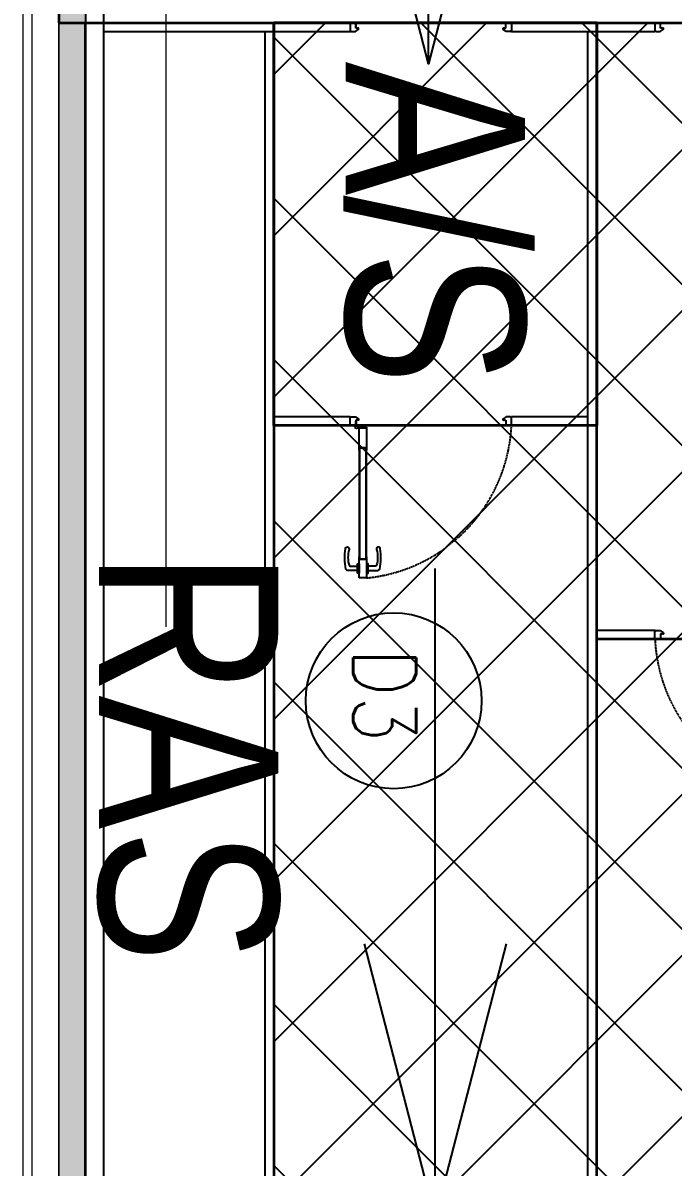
# Model space of a CAD drawing. Extents: x -14231 to 516634, y -267190 to 70805.
# Drawn here: x 406713 to 410339, y -96869 to -90494 of the extents above; entities that cross this region are included whole.
import ezdxf
from ezdxf.enums import TextEntityAlignment as Align

# ---------------------------------------------------------------- set-up
doc = ezdxf.new("R2010")
doc.units = 0
doc.header["$LTSCALE"] = 8
doc.linetypes.add('IDA - Grid Line', pattern=[3500, 2000, -500, 500, -500])
doc.linetypes.add('TCP2-C-L30-E-SWG-EQ$0$TCP2-C-L30-E-SWG-EQ$0$HIDDEN', pattern=[0.3, 0.2, -0.1])
doc.layers.get('0').update_dxf_attribs({"color": 1, "linetype": 'CONTINUOUS'})
for name, color, linetype in [('0-T100单抗岩棉库板H10000', 21, 'CONTINUOUS'), ('0-T100非抗岩棉库板H10000', 1, 'CONTINUOUS'), ('0-T50单抗铝蜂巢库板H3000', 161, 'CONTINUOUS'), ('188K-SM-03-F10-ARCH-PA-Y2257103$0$K-Door', 4, 'CONTINUOUS'), ('188K-SM-03-F10-ARCH-PA-Y2257103$0$K-TXT', 7, 'CONTINUOUS'), ('Ceiling FL+3000', 6, 'CONTINUOUS'), ('Ceiling FL+5000', 150, 'CONTINUOUS'), ('CTCI', 4, 'CONTINUOUS'), ('防火一小时岩棉库板隔间（双抗）H10000', 170, 'CONTINUOUS')]:
    doc.layers.add(name, color=color, linetype=linetype)
for name, color, linetype, lineweight in [('A-_ANOTGRID_E', 7, 'CONTINUOUS', 9), ('A-_WALL----_E', 7, 'CONTINUOUS', 9), ('A-_WALL----_H', 7, 'CONTINUOUS', 9)]:
    doc.layers.add(name, color=color, linetype=linetype, lineweight=lineweight)
doc.styles.add('188K-SM-03-F10-ARCH-PA-Y2257103$0$Standard', font='txt.shx', dxfattribs={"bigfont": 'chineset.shx'})
doc.styles.add('Arial Narrow_2', font='ARIALN.TTF', dxfattribs={"width": 0.8, "height": 0.22})
doc.styles.add('Site Area', font='arial.ttf', dxfattribs={"width": 0.8})
doc.dimstyles.new('IDA_-_Arial_-_2_5mm_-_Black_-_Diagonal', dxfattribs={"dimscale": 304.8, "dimtxt": 639.644359, "dimasz": 0.82021, "dimexe": 0.82021, "dimexo": 0.82021, "dimgap": 0, "dimtad": 1, "dimdec": 0, "dimzin": 0, "dimdsep": 46, "dimtxsty": 'Arial Narrow_2', "dimblk1": 'OBLIQUE', "dimblk2": 'OBLIQUE', "dimsah": 1, "dimcen": 0.09, "dimdle": 0.82021, "dimazin": 0, "dimtfac": 1, "dimtdec": 4, "dimtix": 1, "dimtmove": 0, "dimatfit": 3, "dimfxl": 1, "dimtvp": 1, "dimtolj": 1, "dimtzin": 0, "dimarcsym": 2})

# ---------------------------------------------------------------- blocks, each defined once
blk = doc.blocks.new('_Oblique')
at = {"color": 0, "linetype": 'ByBlock', "lineweight": -2}
blk.add_line((-0.5, -0.5), (0.5, 0.5), dxfattribs=at)
blk = doc.blocks.new('188K-SM-03-F10-ARCH-PA-Y2257103$0$AP5A-SM-03-F20-ARCH-PA-Y2230801+Y2230803$0$把手GMT水平鎖')
blk.add_lwpolyline([(24.5, 8), (-24.5, 8), (-24.5, 0), (24.5, 0)], close=True)
blk.add_lwpolyline([(-11, 0), (-11, -40), (-10.4, -53.9, 0.327495), (-3.6, -61.8, 0.089847), (103.8, -64, 1.144881), (99.4, -44.7, -0.137079), (16.2, -44.7, -0.349357), (11, -39.6), (11, 0)], format="xyb")

msp = doc.modelspace()

# ---------------------------------------------------------------- hatches: boundary and pattern name
at = {"layer": 'A-_WALL----_H', "true_color": 0x808080}
h = msp.add_hatch(dxfattribs=at)
h.set_pattern_fill('FP_1', color=8, angle=-90, style=0, pattern_type=2)
h.set_pattern_definition([(270, (69356.9, 806163.47), (508, -2032), [83.82, -1440.18, 83.82, -1440.18, -8128]), (270, (69356.9, 806163.47), (508, -2032), [-3048, 83.82, -2964.18, 83.82, -1440.18, -3556]), (270, (69356.9, 806163.47), (508, -2032), [-7620, 83.82, -932.18, 83.82, -2456.18]), (30, (69610.9, 805401.47), (1505.76362, 1455.9409), [83.82, -1440.18, 83.82, -1440.18, -8128]), (30, (69610.9, 805401.47), (1505.76362, 1455.9409), [-3048, 83.82, -2964.18, 83.82, -1440.18, -3556]), (30, (69610.9, 805401.47), (1505.76362, 1455.9409), [-7620, 83.82, -932.18, 83.82, -2456.18]), (150, (70626.9, 805147.47), (-2013.76362, 576.0591), [83.82, -1440.18, 83.82, -1440.18, -8128]), (150, (70626.9, 805147.47), (-2013.76362, 576.0591), [-3048, 83.82, -2964.18, 83.82, -1440.18, -3556]), (150, (70626.9, 805147.47), (-2013.76362, 576.0591), [-7620, 83.82, -932.18, 83.82, -2456.18])])
h.paths.add_polyline_path([(406913, -129293.5), (407063, -129293.5), (407063, -124493.7), (406913, -124493.7)])
h.paths.add_polyline_path([(406913, -123293.7), (407063, -123293.7), (407063, -111893.7), (406913, -111893.7), (406913, -112478.2)])
h.paths.add_polyline_path([(406913, -110693.7), (407063, -110693.7), (407063, -99293.7), (406913, -99293.7)])
h.paths.add_polyline_path([(406913, -98093.7), (407063, -98093.7), (407063, -86693.7), (406913, -86693.7), (406913, -94441.7)])
h.paths.add_polyline_path([(406913, -85493.7), (407063, -85493.7), (407063, -74093.7), (406913, -74093.7), (406913, -76405.1)])
h.paths.add_polyline_path([(406913, -72893.7), (407063, -72893.7), (407063, -61493.7), (406913, -61493.7)])
at = {"layer": 'Ceiling FL+3000', "lineweight": -3}
h = msp.add_hatch(dxfattribs=at)
h.set_pattern_fill('ANSI37', color=256, scale=200, angle=-90)
h.set_pattern_definition([(315, (-228483.1, 1495235.2), (449.0128, 449.0128), []), (45, (-228483.1, 1495235.2), (-449.0128, 449.0128), [])])
h.paths.add_polyline_path([(414713, -90493.7), (408113, -90493.7), (408113, -97793.7), (408413, -97793.7), (408413, -99593.7), (408113, -99593.7), (408113, -110393.7), (408413, -110393.7), (408413, -112193.7), (408113, -112193.7), (408113, -118293.7), (407163, -118293.7), (407163, -122993.7), (408413, -122993.7), (408413, -124493.7), (408416.1, -124793.8), (407162.9, -124792.1), (407162.9, -129193.5), (410012.8, -129193.5), (410014.1, -129243.5), (414613, -129243.5)])

# ---------------------------------------------------------------- linework, layer by layer
at = {"color": 4}
msp.add_lwpolyline([(407063, -90493.7), (407063, -98093.7), (408113, -98093.7), (408113, -90493.7)], close=True, dxfattribs=at)
at = {"color": 6, "lineweight": 35}
msp.add_lwpolyline([(407063, -129293.5), (407063, -90493.7), (414713, -90493.7), (414713, -129293.5)], close=True, dxfattribs=at)
at = {"layer": '0-T100单抗岩棉库板H10000', "lineweight": -3}
for p, q in [((407063, -86943.7), (407063, -90493.7)), ((407163, -86943.7), (407163, -90493.7))]:
    msp.add_line(p, q, dxfattribs=at)
at = {"layer": '0-T100非抗岩棉库板H10000', "lineweight": -3}
for p, q in [((407063, -90493.7), (407063, -97843.7)), ((407163, -90493.7), (407163, -97843.7))]:
    msp.add_line(p, q, dxfattribs=at)
at = {"layer": '0-T50单抗铝蜂巢库板H3000', "lineweight": -3}
for p, q in [((408063, -90543.7), (408063, -97843.7)), ((408113, -90543.7), (408113, -97843.7)), ((409863, -124493.7), (409863, -90543.7)), ((409913, -124493.7), (409913, -90543.7)), ((408113, -92686.3), (408538, -92686.3)), ((409438, -92686.3), (409863, -92686.3)), ((408113, -92736.3), (408538, -92736.3)), ((409438, -92736.3), (409863, -92736.3)), ((409913, -93877.2), (410238, -93877.2)), ((409913, -93927.2), (410238, -93927.2))]:
    msp.add_line(p, q, dxfattribs=at)
at = {"layer": '188K-SM-03-F10-ARCH-PA-Y2257103$0$K-Door'}
for p, q in [((408538, -90500.9, 0), (408538, -90536.5, 0)), ((408567.8, -90495.7, 0), (408543.2, -90495.7, 0)), ((408569.3, -90489.4, 0), (408569.3, -90514.6, 0)), ((408569.3, -90522.9, 0), (408569.3, -90497.3, 0)), ((408569.3, -90514.6, 0), (408571.9, -90514.6, 0)), ((408577.5, -90522.9, 0), (408569.3, -90522.9, 0)), ((408571.9, -90514.6, 0), (408571.9, -90489.4, 0)), ((408575.8, -90526, 0), (408575.8, -90524, 0)), ((408575.8, -90524, 0), (408577.5, -90524, 0)), ((408584.5, -90522.9), (408582.1, -90522.9)), ((408582.1, -90524), (408583.7, -90524)), ((408583.7, -90524), (408583.7, -90526)), ((408585, -90528.4), (408585, -90523.4)), ((409391.1, -90528.4), (409391.1, -90523.4)), ((409391.6, -90522.9), (409394, -90522.9)), ((409392.3, -90524), (409392.3, -90526)), ((409394, -90524), (409392.3, -90524)), ((409398.6, -90522.9), (409406.7, -90522.9)), ((409400.3, -90524), (409398.6, -90524)), ((409400.3, -90526), (409400.3, -90524)), ((409406.7, -90522.9), (409406.7, -90497.3)), ((409408.3, -90495.7), (409432.8, -90495.7)), ((409438, -90500.9), (409438, -90536.5)), ((410238, -90500.9, 0), (410238, -90536.5, 0)), ((410267.8, -90495.7, 0), (410243.2, -90495.7, 0)), ((410269.3, -90522.9, 0), (410269.3, -90497.3, 0)), ((410277.5, -90522.9, 0), (410269.3, -90522.9, 0)), ((410275.8, -90524, 0), (410277.5, -90524, 0)), ((410275.8, -90526, 0), (410275.8, -90524, 0)), ((410284.5, -90522.9, 0), (410282.1, -90522.9, 0)), ((410282.1, -90524, 0), (410283.7, -90524, 0)), ((410283.7, -90524, 0), (410283.7, -90526, 0)), ((410285, -90528.4, 0), (410285, -90523.4, 0)), ((408543.2, -90541.7, 0), (408567.3, -90541.7, 0)), ((408567.3, -90541.7), (408583.8, -90530.9)), ((408583.7, -90526), (408575.8, -90526)), ((409392.3, -90526), (409400.3, -90526)), ((409408.8, -90541.7), (409392.3, -90530.9)), ((409432.8, -90541.7), (409408.8, -90541.7)), ((410243.2, -90541.7, 0), (410267.3, -90541.7, 0)), ((410267.3, -90541.7, 0), (410283.8, -90530.9, 0)), ((410283.7, -90526, 0), (410275.8, -90526, 0)), ((408543.2, -92688.3), (408567.3, -92688.3)), ((408567.3, -92688.3, 0), (408583.8, -92699.1, 0)), ((409408.8, -92688.3, 0), (409392.3, -92699.1, 0)), ((409432.8, -92688.3, 0), (409408.8, -92688.3, 0)), ((408538, -92729.1), (408538, -92693.5)), ((408567.8, -92734.3), (408543.2, -92734.3)), ((408577.5, -92707.1), (408569.3, -92707.1)), ((408569.3, -92707.1), (408569.3, -92732.7)), ((408569.3, -92740.5), (408569.3, -92715.4)), ((408569.3, -92715.4), (408571.9, -92715.4)), ((408571.9, -92740.5), (408569.3, -92740.5)), ((408571.9, -92715.4), (408571.9, -92740.5)), ((408583.7, -92704, 0), (408575.8, -92704, 0)), ((408575.8, -92704), (408575.8, -92706)), ((408575.8, -92706), (408577.5, -92706)), ((408579.6, -92750.8, 0), (408579.6, -92748.2, 0)), ((408579.6, -92748.2, 0), (408626.6, -92748.2, 0)), ((408626.6, -92750.8, 0), (408579.6, -92750.8, 0)), ((408582.1, -92706, 0), (408583.7, -92706, 0)), ((408584.5, -92707.1, 0), (408582.1, -92707.1, 0)), ((408583.7, -92706, 0), (408583.7, -92704, 0)), ((408585, -92701.6, 0), (408585, -92706.5, 0)), ((408588, -92861.9, 0), (408588, -92745.6, 0)), ((408588, -92745.6, 0), (408629.7, -92745.6, 0)), ((408626.6, -92748.2, 0), (408626.6, -92750.8, 0)), ((408629.7, -92745.6, 0), (408629.7, -92861.9, 0)), ((409391.1, -92701.6, 0), (409391.1, -92706.5, 0)), ((409391.6, -92707.1, 0), (409394, -92707.1, 0)), ((409392.3, -92704, 0), (409400.3, -92704, 0)), ((409392.3, -92706, 0), (409392.3, -92704, 0)), ((409394, -92706, 0), (409392.3, -92706, 0)), ((409400.3, -92706, 0), (409398.6, -92706, 0)), ((409398.6, -92707.1, 0), (409406.7, -92707.1, 0)), ((409400.3, -92704, 0), (409400.3, -92706, 0)), ((409406.7, -92707.1, 0), (409406.7, -92732.7, 0)), ((409408.3, -92734.3, 0), (409432.8, -92734.3, 0)), ((409438, -92729.1, 0), (409438, -92693.5, 0)), ((408629.7, -92861.9, 0), (408588, -92861.9, 0)), ((408590.7, -92865.5, 0), (408590.1, -92865.5, 0)), ((408590.1, -92865.5, 0), (408590.1, -93477.3, 0)), ((408590.7, -93477.3, 0), (408590.7, -92865.5, 0)), ((408627.6, -92865.5, 0), (408627, -92865.5, 0)), ((408627, -92865.5, 0), (408627, -93477.3, 0)), ((408627.6, -93477.3, 0), (408627.6, -92865.5, 0)), ((408588, -93586.3, 0), (408588, -93480.9, 0)), ((408588, -93480.9, 0), (408629.7, -93480.9, 0)), ((408588.6, -93481.6, 0), (408588.6, -93468.8, 0)), ((408588.7, -93468.6, 0), (408589.5, -93467.4, 0)), ((408628.8, -93481.9, 0), (408588.9, -93481.9, 0)), ((408589.6, -93469.6, 0), (408589.6, -93477, 0)), ((408589.6, -93478.7, 0), (408589.6, -93480.4, 0)), ((408590, -93477.3, 0), (408594.5, -93477.3, 0)), ((408594.5, -93478.4, 0), (408590, -93478.4, 0)), ((408590, -93480.7, 0), (408608.5, -93480.7, 0)), ((408590.1, -93467.6, 0), (408590.1, -93469.2, 0)), ((408590.1, -93477.3, 0), (408590.7, -93477.3, 0)), ((408594.9, -93477.6, 0), (408594.9, -93478.1, 0)), ((408608.5, -93480.7, 0), (408608.8, -93481, 0)), ((408608.8, -93481, 0), (408609.2, -93480.7, 0)), ((408609.2, -93480.7, 0), (408627.7, -93480.7, 0)), ((408622.8, -93478.1, 0), (408622.8, -93477.6, 0)), ((408623.1, -93477.3, 0), (408627.7, -93477.3, 0)), ((408627.7, -93478.4, 0), (408623.1, -93478.4, 0)), ((408627, -93477.3, 0), (408627.6, -93477.3, 0)), ((408627.6, -93469.2, 0), (408627.6, -93467.6, 0)), ((408628, -93477, 0), (408628, -93469.6, 0)), ((408628, -93480.4, 0), (408628, -93478.7, 0)), ((408628.2, -93467.4, 0), (408629, -93468.6, 0)), ((408629.1, -93468.8, 0), (408629.1, -93481.6, 0)), ((408629.7, -93480.9, 0), (408629.7, -93586.3, 0)), ((408629.7, -93586.3, 0), (408588, -93586.3, 0)), ((410238, -93920, 0), (410238, -93884.4, 0)), ((410243.2, -93879.2, 0), (410267.3, -93879.2, 0)), ((410267.3, -93879.2, 0), (410283.8, -93890.1, 0)), ((410269.3, -93898, 0), (410269.3, -93923.6, 0)), ((410277.5, -93898, 0), (410269.3, -93898, 0)), ((410275.8, -93895, 0), (410275.8, -93897, 0)), ((410283.7, -93895, 0), (410275.8, -93895, 0)), ((410275.8, -93897, 0), (410277.5, -93897, 0)), ((410282.1, -93897, 0), (410283.7, -93897, 0)), ((410284.5, -93898, 0), (410282.1, -93898, 0)), ((410283.7, -93897, 0), (410283.7, -93895, 0)), ((410285, -93892.5, 0), (410285, -93897.5, 0)), ((410267.8, -93925.2, 0), (410243.2, -93925.2, 0))]:
    msp.add_line(p, q, dxfattribs=at)
at = {"layer": '188K-SM-03-F10-ARCH-PA-Y2257103$0$K-Door', "elevation": 0}
for points in [[(408538, -90493.7), (408538, -90543.7)], [(410238, -90493.7), (410238, -90543.7)], [(409438, -92736.3), (409438, -92686.3)], [(410238, -93927.2), (410238, -93877.2)]]:
    msp.add_lwpolyline(points, dxfattribs=at)
at = {"layer": '188K-SM-03-F10-ARCH-PA-Y2257103$0$K-Door'}
for points in [[(409438, -90493.7), (409438, -90543.7)], [(408538, -92736.3), (408538, -92686.3)]]:
    msp.add_lwpolyline(points, dxfattribs=at)
at = {"layer": '188K-SM-03-F10-ARCH-PA-Y2257103$0$K-Door', "elevation": 0}
msp.add_lwpolyline([(408608.8, -92861.8), (408608.5, -92862.1), (408590, -92862.1, 0.414214), (408589.6, -92862.4), (408589.6, -92864.1, 0.414214), (408590, -92864.4), (408594.5, -92864.4, -0.414214), (408594.9, -92864.7), (408594.9, -92865.1, -0.414214), (408594.5, -92865.5), (408590, -92865.5, 0.414214), (408589.6, -92865.8), (408589.6, -92873.2, 0.414214), (408589.8, -92873.4), (408589.8, -92873.4, -0.414214), (408590.1, -92873.6), (408590.1, -92875.2, -0.72636), (408589.5, -92875.3), (408588.7, -92874.2, -0.158507), (408588.6, -92874), (408588.6, -92861.2, -0.414214), (408588.9, -92860.9), (408628.8, -92860.9, -0.414214), (408629.1, -92861.2), (408629.1, -92874, -0.158507), (408629, -92874.2), (408628.2, -92875.3, -0.72636), (408627.6, -92875.2), (408627.6, -92873.6, -0.414214), (408627.8, -92873.4, 0.414214), (408628, -92873.2), (408628, -92865.8, 0.414214), (408627.7, -92865.5), (408623.1, -92865.5, -0.414214), (408622.8, -92865.1), (408622.8, -92864.7, -0.414214), (408623.1, -92864.4), (408627.7, -92864.4, 0.414214), (408628, -92864.1), (408628, -92862.4, 0.414214), (408627.7, -92862.1), (408609.2, -92862.1)], format="xyb", close=True, dxfattribs=at)
at = {"layer": '188K-SM-03-F10-ARCH-PA-Y2257103$0$K-Door', "linetype": 'TCP2-C-L30-E-SWG-EQ$0$TCP2-C-L30-E-SWG-EQ$0$HIDDEN'}
for centre, start, end in [((408541.2, -92692.8, 0), 275.65683, 357.22284), ((411134.8, -93883.7, 0), 182.77716, 264.34317)]:
    msp.add_arc(centre, 897.9, start, end, dxfattribs=at)
at = {"layer": '188K-SM-03-F10-ARCH-PA-Y2257103$0$K-Door'}
for centre, radius, start, end in [((408588.9, -93468.8, 0), 0.313, 143.97262, 179.99999), ((408588.9, -93481.6, 0), 0.313, 179.99999, 269.99999), ((408589.7, -93467.6, 0), 0.313, 0.00001, 143.97264), ((408589.8, -93469.6, 0), 0.209, 89.99998, 179.99998), ((408590, -93477, 0), 0.313, 180.00002, 270.00002), ((408590, -93478.7, 0), 0.313, 90.00001, 180.00001), ((408590, -93480.4, 0), 0.313, 179.99999, 269.99999), ((408589.8, -93469.2, 0), 0.209, 270.00003, 0.00003), ((408594.5, -93477.6, 0), 0.313, 359.99999, 89.99999), ((408594.5, -93478.1, 0), 0.313, 269.99998, 359.99998), ((408623.1, -93477.6, 0), 0.313, 90.00001, 180.00001), ((408623.1, -93478.1, 0), 0.313, 180.00001, 270.00001), ((408627.9, -93467.6, 0), 0.313, 36.02736, 179.99999), ((408627.8, -93469.2, 0), 0.209, 179.99998, 269.99998), ((408627.7, -93477, 0), 0.313, 269.99998, 359.99998), ((408627.7, -93478.7, 0), 0.313, 359.99999, 89.99999), ((408627.7, -93480.4, 0), 0.313, 270.00001, 0.00001), ((408627.8, -93469.6, 0), 0.209, 0.00002, 90.00002), ((408628.8, -93481.6, 0), 0.313, 270.00001, 0.00001), ((408628.8, -93468.8, 0), 0.313, 0.00001, 36.02738)]:
    msp.add_arc(centre, radius, start, end, dxfattribs=at)
for centre, major_axis, start_param, end_param in [((408543.2, -90500.9, 0), (3.69, -3.69), 2.356194, 3.926991), ((408567.8, -90497.3, 0), (1.11, -1.11), 7.068583, 8.63938), ((408577.5, -90523.4, 0), (-0.369, -0.369), 0.785398, 3.926991), ((408582.1, -90523.4), (-0.369, -0.369), 3.926991, 7.068583), ((408584.5, -90523.4), (0.369, -0.369), 7.068583, 8.63938), ((409391.6, -90523.4), (-0.369, -0.369), -2.356194, -0.785398), ((409394, -90523.4), (0.369, -0.369), -0.785398, 2.356194), ((409398.6, -90523.4), (0.369, -0.369), 2.356194, 5.497787), ((409408.3, -90497.3), (-1.11, -1.11), -2.356194, -0.785398), ((409432.8, -90500.9), (-3.69, -3.69), 2.356194, 3.926991), ((408543.2, -90536.5, 0), (-3.69, -3.69), 5.497787, 7.068583), ((408581.9, -90528.4), (2.21, -2.21), 6.162283, 7.068583), ((409394.2, -90528.4), (-2.21, -2.21), -0.785398, 0.120903), ((409432.8, -90536.5), (3.69, -3.69), -0.785398, 0.785398), ((408574, -92746.1, 0), (-5.16, -5.16), 5.497787, 11.780972), ((410243.2, -93884.4, 0), (-3.69, 3.69), -0.785398, 0.785398), ((410277.5, -93897.5, 0), (-0.369, 0.369), 2.356194, 5.497787), ((410282.1, -93897.5, 0), (-0.369, 0.369), -0.785398, 2.356194), ((410281.9, -93892.5, 0), (2.21, 2.21), -0.785398, 0.120903), ((410284.5, -93897.5, 0), (0.369, 0.369), -2.356194, -0.785398), ((410243.2, -93920, 0), (3.69, 3.69), 2.356194, 3.926991), ((410267.8, -93923.6, 0), (1.11, 1.11), -2.356194, -0.785398)]:
    msp.add_ellipse(centre, major_axis=major_axis, ratio=1, start_param=start_param, end_param=end_param, dxfattribs=at)
at = {"layer": '188K-SM-03-F10-ARCH-PA-Y2257103$0$K-Door', "extrusion": (-9.86076e-32, -1.3636e-31, -1)}
for centre, major_axis, start_param, end_param in [((410243.2, -90500.9, 0), (3.69, -3.69), 2.356194, 3.926991), ((410267.8, -90497.3, 0), (1.11, -1.11), -2.356194, -0.785398), ((410277.5, -90523.4, 0), (-0.369, -0.369), 2.356194, 5.497787), ((410282.1, -90523.4, 0), (-0.369, -0.369), -0.785398, 2.356194), ((410284.5, -90523.4, 0), (0.369, -0.369), -2.356194, -0.785398), ((410243.2, -90536.5, 0), (-3.69, -3.69), -0.785398, 0.785398), ((410281.9, -90528.4, 0), (2.21, -2.21), -0.785398, 0.120903)]:
    msp.add_ellipse(centre, major_axis=major_axis, ratio=1, start_param=start_param, end_param=end_param, dxfattribs=at)
at = {"layer": '188K-SM-03-F10-ARCH-PA-Y2257103$0$K-Door', "extrusion": (9.86076e-32, 1.3636e-31, -1)}
for centre, major_axis, start_param, end_param in [((408543.2, -92693.5), (-3.69, 3.69), 5.497787, 7.068583), ((409432.8, -92693.5, 0), (3.69, 3.69), -0.785398, 0.785398), ((408543.2, -92729.1), (3.69, 3.69), 2.356194, 3.926991), ((408567.8, -92732.7), (1.11, 1.11), 7.068583, 8.63938), ((408577.5, -92706.5), (-0.369, 0.369), 0.785398, 3.926991), ((408582.1, -92706.5, 0), (-0.369, 0.369), 3.926991, 7.068583), ((408581.9, -92701.6, 0), (2.21, 2.21), 6.162283, 7.068583), ((408584.5, -92706.5, 0), (0.369, 0.369), 7.068583, 8.63938), ((409394.2, -92701.6, 0), (-2.21, 2.21), -0.785398, 0.120903), ((409391.6, -92706.5, 0), (-0.369, 0.369), -2.356194, -0.785398), ((409394, -92706.5, 0), (0.369, 0.369), -0.785398, 2.356194), ((409398.6, -92706.5, 0), (0.369, 0.369), 2.356194, 5.497787), ((409408.3, -92732.7, 0), (-1.11, 1.11), -2.356194, -0.785398), ((409432.8, -92729.1, 0), (-3.69, 3.69), 2.356194, 3.926991)]:
    msp.add_ellipse(centre, major_axis=major_axis, ratio=1, start_param=start_param, end_param=end_param, dxfattribs=at)
at = {"layer": '188K-SM-03-F10-ARCH-PA-Y2257103$0$K-TXT'}
msp.add_circle((408780.9, -94270.5), 490, dxfattribs=at)
at = {"layer": 'A-_ANOTGRID_E', "color": 8, "linetype": 'IDA - Grid Line', "true_color": 0x808080}
msp.add_line((407513, -149857.8), (407513, -50848.6), dxfattribs=at)
at = {"layer": 'A-_WALL----_E'}
for p, q in [((406763, -74243.7), (406763, -111593.7)), ((406713, -81508.1), (406713, -101179.3)), ((406913, -98093.7), (406913, -86693.7)), ((406913, -86693.7), (406913, -98093.7)), ((407063, -98093.7), (407063, -86693.7))]:
    msp.add_line(p, q, dxfattribs=at)
at = {"layer": 'Ceiling FL+3000', "lineweight": -3}
msp.add_lwpolyline([(414713, -90493.7), (408113, -90493.7), (408113, -97793.7), (408413, -97793.7), (408413, -99593.7), (408113, -99593.7), (408113, -110393.7), (408413, -110393.7), (408413, -112193.7), (408113, -112193.7), (408113, -118293.7), (407163, -118293.7), (407163, -122993.7), (408413, -122993.7), (408413, -124493.7), (408416.1, -124793.8), (407162.9, -124792.1), (407162.9, -129193.5), (410012.8, -129193.5), (410014.1, -129243.5), (414613, -129243.5)], close=True, dxfattribs=at)
at = {"layer": 'Ceiling FL+5000', "lineweight": -3}
msp.add_lwpolyline([(407163, -74393.7), (407163, -85193.7), (408413, -85193.7), (408413, -86993.7), (407163, -86993.7), (407163, -90493.7), (414713, -90493.7), (414713, -126993.7), (479313, -126993.7)], dxfattribs=at)
at = {"layer": 'CTCI', "color": 2, "lineweight": 35}
msp.add_lwpolyline([(482563, -63793.7), (474913, -63793.7), (474913, -70393.7), (450013, -70393.7), (450013, -74093.7), (427613, -74093.7), (427613, -68393.7), (406913, -68393.7), (406913, -90493.7), (414713, -90493.7), (414713, -126993.7), (419513, -126993.7), (419513, -126993.7), (479313, -126993.7), (479313, -127693.7), (482563, -127693.7), (482563, -63793.7)], dxfattribs=at)
at = {"layer": 'CTCI', "color": 3, "lineweight": 35}
for points in [[(409913, -118293.7), (409913, -90493.7), (408113, -90493.7), (408113, -118293.7)], [(409913, -90493.7), (409913, -92736.3), (408113, -92736.3), (408113, -90493.7)], [(414713, -90493.7), (414713, -93927.2), (409913, -93927.2), (409913, -90493.7)]]:
    msp.add_lwpolyline(points, close=True, dxfattribs=at)
at = {"layer": '防火一小时岩棉库板隔间（双抗）H10000'}
for p, q in [((408538, -90493.7), (407163, -90493.7)), ((410238, -90493.7), (409438, -90493.7)), ((408538, -90543.7), (407163, -90543.7)), ((410238, -90543.7), (409438, -90543.7))]:
    msp.add_line(p, q, dxfattribs=at)

# ---------------------------------------------------------------- block references
at = {"layer": '188K-SM-03-F10-ARCH-PA-Y2257103$0$K-Door', "yscale": 1.05882352931992, "zscale": 1.05882352931992}
for p, xscale, rotation in [((408579.5, -93532.8, 0), -1.05882352931992, 270), ((408638.2, -93532.8, 0), 1.05882352931992, 89.99999999999999)]:
    msp.add_blockref('188K-SM-03-F10-ARCH-PA-Y2257103$0$AP5A-SM-03-F20-ARCH-PA-Y2230801+Y2230803$0$把手GMT水平鎖', p, dxfattribs=dict(at, xscale=xscale, rotation=rotation))

# ---------------------------------------------------------------- texts
at = {"color": 4, "lineweight": 53, "char_height": 1000, "width": 1789.079, "attachment_point": 1, "rotation": 270, "style": 'Site Area'}
for s, insert in [('A/S', (409513.7, -90709.5)), ('RAS', (408137.5, -93433.5))]:
    msp.add_mtext(s, dxfattribs=dict(at, insert=insert))
at = {"layer": '188K-SM-03-F10-ARCH-PA-Y2257103$0$K-TXT', "style": '188K-SM-03-F10-ARCH-PA-Y2257103$0$Standard', "width": 0.85}
msp.add_text('D3', height=350, rotation=270, dxfattribs=at).set_placement((408730.9, -94239.7), align=Align.MIDDLE)

# ---------------------------------------------------------------- leaders
at = {"layer": 'CTCI', "color": 1, "lineweight": 25}
msp.add_leader([(408975, -90721.7), (408975, -87107)], dimstyle='IDA_-_Arial_-_2_5mm_-_Black_-_Diagonal', override={"dimasz": 5, "dimgap": 0, "dimtad": 0, "dimldrblk": 'Open30'}, dxfattribs=at)
at = {"layer": 'CTCI', "color": 2, "lineweight": 25}
msp.add_leader([(409013, -97148.5), (409013, -93533.9)], dimstyle='IDA_-_Arial_-_2_5mm_-_Black_-_Diagonal', override={"dimasz": 5, "dimgap": 0, "dimtad": 0, "dimldrblk": 'Open30'}, dxfattribs=at)

doc.saveas('drawing.dxf')
